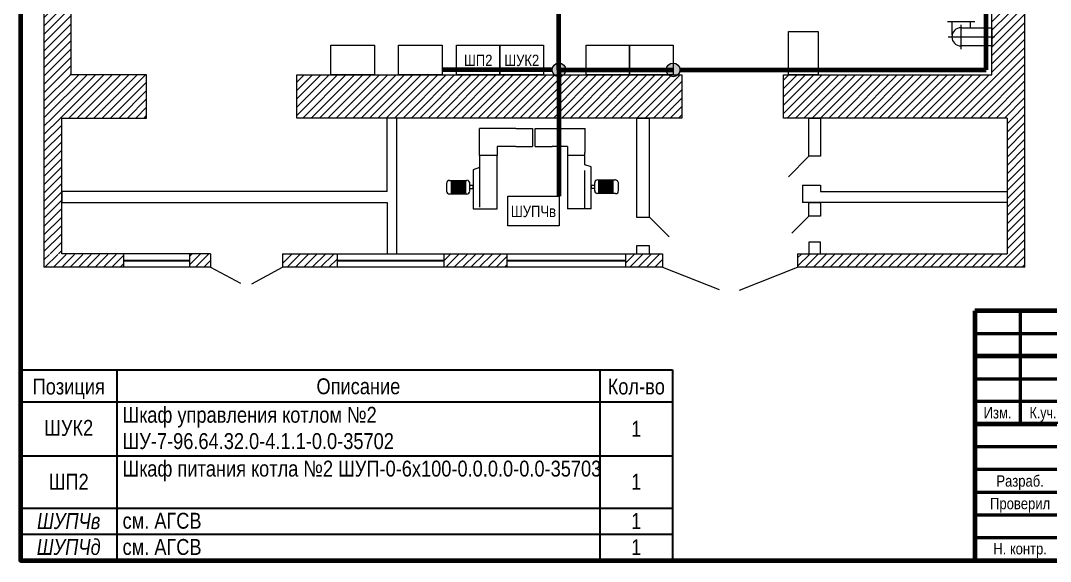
# Model space of a CAD drawing. Header units: millimetres. Extents: x -6000 to 26000, y -6000 to 26000.
# Drawn here: x 20 to 246.7, y -607.5 to -488.4 of the extents above; entities that cross this region are included whole.
import ezdxf

# ---------------------------------------------------------------- set-up
doc = ezdxf.new("R2010")
doc.units = ezdxf.units.MM
doc.header["$MEASUREMENT"] = 0
doc.linetypes.add('Штрихпунктирная (_2)', pattern=[3000, 1500, -750, 0, -750])
for name, color, linetype, lineweight in [('0_Ном._пера__1', 7, 'Continuous', 15), ('0_Ном._пера__10', 134, 'Continuous', 15), ('0_Ном._пера__21', 7, 'Continuous', 30), ('0_Ном._пера__241', 7, 'Continuous', 50), ('0_Ном._пера__246', 7, 'Continuous', 100), ('0_Ном._пера__5', 5, 'Continuous', 0), ('2D - Общий_Ном._пера__1', 7, 'Continuous', 15), ('2D - Общий_Ном._пера__21', 7, 'Continuous', 30), ('2D - Общий_Ном._пера__246', 7, 'Continuous', 100), ('Аннотация - Текст_Ном._пера__1', 7, 'Continuous', 15)]:
    doc.layers.add(name, color=color, linetype=linetype, lineweight=lineweight)
doc.layers.add('0_Ном._пера__17', color=7, linetype='Continuous', lineweight=15, true_color=0xcaca00)
doc.layers.add('2D - Общий', color=7, linetype='Continuous')
doc.styles.add('СГЕНЕРИР_СТИЛЬ_1', font='')
doc.styles.add('СГЕНЕРИР_СТИЛЬ_3', font='')
doc.styles.get('СГЕНЕРИР_СТИЛЬ_1').set_extended_font_data('Arial Narrow')
doc.styles.get('СГЕНЕРИР_СТИЛЬ_3').set_extended_font_data('Arial Narrow', italic=True)
pattern_1 = [(45, (0, 0), (-0.9192388, 0.9192388), [])]

# ---------------------------------------------------------------- blocks, each defined once
blk = doc.blocks.new('Линия_10', base_point=(163.62, -499.27))
at = {"layer": '2D - Общий', "linetype": 'Continuous', "lineweight": 0, "true_color": 0x000000}
blk.add_hatch(color=18, dxfattribs=at).paths.add_polyline_path([(162.12, -499.27), (162.23, -499.85), (162.56, -500.33), (163.05, -500.66), (163.62, -500.77), (164.19, -500.66), (164.68, -500.33), (165.01, -499.85), (165.12, -499.27), (165.01, -498.7), (164.68, -498.21), (164.19, -497.89), (163.62, -497.77), (163.05, -497.89), (162.56, -498.21), (162.23, -498.7)])
at = {"layer": '2D - Общий_Ном._пера__1', "color": 7, "linetype": 'Continuous', "lineweight": 15}
blk.add_circle((163.62, -499.27), 1.5, dxfattribs=at)
at = {"layer": '2D - Общий_Ном._пера__246', "color": 7, "linetype": 'Continuous', "lineweight": 100}
blk.add_line((165.12, -499.27), (232.55, -499.27), dxfattribs=at)
blk = doc.blocks.new('Линия_13', base_point=(138.5, -499.27))
at = {"layer": '2D - Общий', "linetype": 'Continuous', "lineweight": 0, "true_color": 0x000000}
blk.add_hatch(color=18, dxfattribs=at).paths.add_polyline_path([(137, -499.27), (137.12, -499.85), (137.44, -500.33), (137.93, -500.66), (138.5, -500.77), (139.08, -500.66), (139.56, -500.33), (139.89, -499.85), (140, -499.27), (139.89, -498.7), (139.56, -498.21), (139.08, -497.89), (138.5, -497.77), (137.93, -497.89), (137.44, -498.21), (137.12, -498.7)])
at = {"layer": '2D - Общий_Ном._пера__1', "color": 7, "linetype": 'Continuous', "lineweight": 15}
blk.add_circle((138.5, -499.27), 1.5, dxfattribs=at)
at = {"layer": '2D - Общий_Ном._пера__246', "color": 7, "linetype": 'Continuous', "lineweight": 100}
blk.add_line((137, -499.27), (112.78, -499.27), dxfattribs=at)

msp = doc.modelspace()

# ---------------------------------------------------------------- hatches: boundary and pattern name
at = {"layer": '0_Ном._пера__17', "linetype": 'Continuous', "lineweight": 15, "true_color": 0xcaca00}
h = msp.add_hatch(dxfattribs=at)
h.set_pattern_fill('Кирпич_обыкновенный', color=52, style=0, pattern_type=2)
h.set_pattern_definition(pattern_1)
h.paths.add_polyline_path([(31.15, -500.37), (25.15, -500.37), (25.15, -336.24), (31.15, -336.24)])
h = msp.add_hatch(dxfattribs=at)
h.set_pattern_fill('Кирпич_обыкновенный', color=52, style=0, pattern_type=2)
h.set_pattern_definition(pattern_1)
h.paths.add_polyline_path([(241.06, -500.37), (233.8, -500.37), (233.8, -402.62), (241.06, -402.62)])
h = msp.add_hatch(dxfattribs=at)
h.set_pattern_fill('Кирпич_обыкновенный', color=52, style=0, pattern_type=2)
h.set_pattern_definition(pattern_1)
h.paths.add_polyline_path([(47.71, -509.88), (25.15, -509.88), (25.15, -500.37), (47.71, -500.37)])
h = msp.add_hatch(dxfattribs=at)
h.set_pattern_fill('Кирпич_обыкновенный', color=52, style=0, pattern_type=2)
h.set_pattern_definition(pattern_1)
h.paths.add_polyline_path([(165.52, -509.88), (80.81, -509.88), (80.81, -500.37), (165.52, -500.37)])
h = msp.add_hatch(dxfattribs=at)
h.set_pattern_fill('Кирпич_обыкновенный', color=52, style=0, pattern_type=2)
h.set_pattern_definition(pattern_1)
h.paths.add_polyline_path([(187.91, -500.37), (241.06, -500.37), (241.06, -509.88), (187.91, -509.88)])
h = msp.add_hatch(dxfattribs=at)
h.set_pattern_fill('Кирпич_обыкновенный', color=52, style=0, pattern_type=2)
h.set_pattern_definition(pattern_1)
h.paths.add_polyline_path([(29.07, -539.77), (25.15, -539.77), (25.15, -509.88), (29.07, -509.88)])
h = msp.add_hatch(dxfattribs=at)
h.set_pattern_fill('Кирпич_обыкновенный', color=52, style=0, pattern_type=2)
h.set_pattern_definition(pattern_1)
h.paths.add_polyline_path([(241.06, -542.72), (237.14, -542.72), (237.14, -509.88), (241.06, -509.88)])
h = msp.add_hatch(dxfattribs=at)
h.set_pattern_fill('Кирпич_обыкновенный', color=52, style=0, pattern_type=2)
h.set_pattern_definition(pattern_1)
h.paths.add_polyline_path([(42.64, -542.72), (25.15, -542.72), (25.15, -539.91), (42.64, -539.91)])
h = msp.add_hatch(dxfattribs=at)
h.set_pattern_fill('Кирпич_обыкновенный', color=52, style=0, pattern_type=2)
h.set_pattern_definition(pattern_1)
h.paths.add_polyline_path([(61.8, -542.72), (57.17, -542.72), (57.17, -539.77), (61.8, -539.77)])
h = msp.add_hatch(dxfattribs=at)
h.set_pattern_fill('Кирпич_обыкновенный', color=52, style=0, pattern_type=2)
h.set_pattern_definition(pattern_1)
h.paths.add_polyline_path([(89.67, -542.72), (77.67, -542.72), (77.67, -539.77), (89.67, -539.77)])
h = msp.add_hatch(dxfattribs=at)
h.set_pattern_fill('Кирпич_обыкновенный', color=52, style=0, pattern_type=2)
h.set_pattern_definition(pattern_1)
h.paths.add_polyline_path([(127.04, -542.72), (113.17, -542.72), (113.17, -539.77), (127.04, -539.77)])
h = msp.add_hatch(dxfattribs=at)
h.set_pattern_fill('Кирпич_обыкновенный', color=52, style=0, pattern_type=2)
h.set_pattern_definition(pattern_1)
h.paths.add_polyline_path([(161.3, -542.72), (153.14, -542.72), (153.14, -539.77), (161.3, -539.77)])
h = msp.add_hatch(dxfattribs=at)
h.set_pattern_fill('Кирпич_обыкновенный', color=52, style=0, pattern_type=2)
h.set_pattern_definition(pattern_1)
h.paths.add_polyline_path([(191.03, -542.72), (237.14, -542.72), (237.14, -539.77), (191.03, -539.77)])

# ---------------------------------------------------------------- linework, layer by layer
at = {"layer": '0_Ном._пера__1', "color": 7, "linetype": 'Continuous', "lineweight": 15}
for p, q in [((25.15, -336.24), (25.15, -542.72)), ((233.8, -500.37), (233.8, -402.62)), ((241.06, -542.72), (241.06, -402.65)), ((31.15, -500.37), (31.15, -407.91)), ((189.03, -490.79), (195.58, -490.79)), ((189.03, -500.37), (189.03, -490.79)), ((195.58, -490.79), (195.58, -500.37)), ((226.98, -490), (233.8, -490)), ((233.8, -490), (233.8, -494)), ((88.32, -500.37), (88.32, -493.82)), ((88.32, -493.82), (97.9, -493.82)), ((97.9, -493.82), (97.9, -500.37)), ((103.2, -500.37), (103.2, -493.82)), ((103.2, -493.82), (112.78, -493.82)), ((112.78, -493.82), (112.78, -500.37)), ((115.93, -500.37), (115.93, -493.82)), ((115.93, -493.82), (125.51, -493.82)), ((125.51, -500.37), (125.51, -493.82)), ((125.51, -493.82), (135.09, -493.82)), ((125.51, -493.82), (125.51, -500.37)), ((135.09, -493.82), (135.09, -500.37)), ((144.46, -500.37), (144.46, -493.82)), ((144.46, -493.82), (154.04, -493.82)), ((154.04, -500.37), (154.04, -493.82)), ((154.04, -493.82), (163.62, -493.82)), ((154.04, -493.82), (154.04, -500.37)), ((163.62, -493.82), (163.62, -500.37)), ((233.8, -494), (226.98, -494)), ((47.71, -500.37), (31.15, -500.37)), ((47.71, -509.88), (47.71, -500.37)), ((80.81, -509.88), (80.81, -500.37)), ((80.81, -500.37), (165.52, -500.37)), ((97.9, -500.37), (88.32, -500.37)), ((112.78, -500.37), (103.2, -500.37)), ((125.51, -500.37), (115.93, -500.37)), ((135.09, -500.37), (125.51, -500.37)), ((154.04, -500.37), (144.46, -500.37)), ((163.62, -500.37), (154.04, -500.37)), ((165.52, -500.37), (165.52, -509.88)), ((187.91, -500.37), (233.8, -500.37)), ((187.91, -509.88), (187.91, -500.37)), ((195.58, -500.37), (189.03, -500.37)), ((29.07, -539.77), (29.07, -509.88)), ((29.07, -509.88), (47.71, -509.88)), ((165.52, -509.88), (80.81, -509.88)), ((102.83, -509.88), (100.72, -509.88)), ((100.72, -526.03), (100.72, -509.88)), ((102.83, -539.77), (102.83, -509.88)), ((155.6, -509.88), (158.45, -509.88)), ((158.45, -509.88), (155.6, -509.88)), ((155.6, -509.88), (155.6, -531.73)), ((158.45, -531.73), (158.45, -509.88)), ((237.14, -509.88), (187.91, -509.88)), ((193.5, -509.88), (196.04, -509.88)), ((193.5, -518.29), (193.5, -509.88)), ((196.04, -509.88), (196.04, -518.29)), ((237.14, -509.88), (237.14, -539.77)), ((193.5, -518.29), (188.99, -522.8)), ((196.04, -518.29), (193.5, -518.29)), ((192.08, -524.62), (196.04, -524.62)), ((192.08, -524.62), (192.08, -528.45)), ((196.04, -524.62), (196.04, -526.03)), ((237.14, -524.62), (237.14, -528.45)), ((100.72, -526.03), (29.07, -526.03)), ((29.07, -526.03), (29.07, -528.45)), ((127.22, -533.63), (127.22, -527.08)), ((127.22, -527.08), (138.53, -527.08)), ((138.53, -527.08), (138.53, -533.63)), ((196.04, -526.03), (237.14, -526.03)), ((29.07, -528.45), (100.72, -528.45)), ((100.72, -528.45), (100.72, -539.77)), ((237.14, -528.45), (192.08, -528.45)), ((193.5, -528.45), (196.04, -528.45)), ((193.5, -531.51), (193.5, -528.45)), ((196.04, -528.45), (196.04, -531.51)), ((155.6, -531.73), (158.45, -531.73)), ((158.45, -531.73), (162.78, -536.06)), ((193.5, -531.51), (189.76, -535.24)), ((196.04, -531.51), (193.5, -531.51)), ((138.53, -533.63), (127.22, -533.63)), ((158.45, -537.99), (155.6, -537.99)), ((155.6, -537.99), (155.6, -539.77)), ((158.45, -539.77), (158.45, -537.99)), ((196.04, -537.23), (193.5, -537.23)), ((193.5, -537.23), (193.5, -539.77)), ((196.04, -539.77), (196.04, -537.23)), ((61.8, -539.77), (29.07, -539.77)), ((42.64, -539.77), (42.64, -542.72)), ((57.17, -539.77), (57.17, -542.72)), ((61.8, -539.77), (61.8, -542.72)), ((77.67, -539.77), (161.3, -539.77)), ((77.67, -539.77), (77.67, -542.72)), ((89.67, -539.77), (89.67, -542.72)), ((100.72, -539.77), (102.83, -539.77)), ((113.17, -539.77), (113.17, -542.72)), ((127.04, -539.77), (127.04, -542.72)), ((153.14, -539.77), (153.14, -542.72)), ((155.6, -539.77), (158.45, -539.77)), ((161.3, -539.77), (161.3, -542.72)), ((191.03, -539.77), (191.03, -542.72)), ((191.03, -539.77), (237.14, -539.77)), ((193.5, -539.77), (196.04, -539.77)), ((61.8, -542.72), (25.15, -542.72)), ((61.8, -542.72), (68.38, -546.26)), ((70.91, -546.35), (77.67, -542.72)), ((161.3, -542.72), (77.67, -542.72)), ((161.3, -542.72), (173.76, -547.62)), ((178.22, -547.76), (191.03, -542.72)), ((241.06, -542.72), (191.03, -542.72))]:
    msp.add_line(p, q, dxfattribs=at)
at = {"layer": '0_Ном._пера__1', "color": 7, "linetype": 'Штрихпунктирная (_2)', "lineweight": 15}
for p, q in [((226.98, -489.35), (226.98, -494.71)), ((224.19, -492), (234.33, -492))]:
    msp.add_line(p, q, dxfattribs=at)
at = {"layer": '0_Ном._пера__1', "color": 7, "linetype": 'Continuous', "lineweight": 15}
msp.add_arc((226.98, -492), 2, 90, 270, dxfattribs=at)
at = {"layer": '0_Ном._пера__10', "color": 134, "linetype": 'Continuous', "lineweight": 15}
for p, q in [((121.01, -518.1), (121.01, -512.19)), ((129.04, -512.19), (121.01, -512.19)), ((129.04, -512.19), (132.69, -512.19)), ((132.69, -512.19), (132.69, -516.16)), ((133.23, -512.19), (136.97, -512.19)), ((133.23, -516.16), (133.23, -512.19)), ((136.97, -512.19), (144.24, -512.19)), ((144.2, -512.19), (144.2, -516.16)), ((124.86, -516.16), (124.86, -518.1)), ((129.04, -516.16), (124.86, -516.16)), ((129.04, -516.16), (132.69, -516.16)), ((133.23, -516.16), (136.97, -516.16)), ((140.35, -516.16), (136.97, -516.16)), ((140.35, -516.16), (140.35, -529.9)), ((144.2, -516.16), (144.2, -517.47)), ((124.86, -518.1), (121.01, -518.1)), ((121.01, -518.1), (121.01, -520.8)), ((124.86, -518.1), (121.01, -518.1)), ((124.86, -529.9), (124.86, -518.1)), ((144.2, -518.1), (140.35, -518.1)), ((144.2, -520.17), (144.2, -517.47)), ((121.01, -520.8), (119.64, -521.25)), ((119.64, -521.25), (119.64, -529.9)), ((121.01, -520.8), (121.01, -529.5)), ((145.56, -520.62), (144.2, -520.17)), ((145.56, -529.9), (145.56, -520.62)), ((114.41, -523.59), (118.24, -523.59)), ((114.75, -523.59), (114.75, -526.6)), ((117.95, -523.59), (117.95, -526.6)), ((144.2, -529.9), (144.2, -521.4)), ((147.02, -523.47), (150.77, -523.47)), ((147.26, -526.48), (147.26, -523.47)), ((150.45, -526.48), (150.45, -523.47)), ((113.75, -524.26), (113.75, -525.94)), ((114.75, -523.85), (117.95, -523.85)), ((114.75, -524.12), (117.95, -524.12)), ((114.75, -524.39), (117.95, -524.39)), ((114.75, -524.66), (117.95, -524.66)), ((114.75, -524.92), (117.95, -524.92)), ((114.75, -525.19), (117.95, -525.19)), ((114.75, -525.46), (117.95, -525.46)), ((114.75, -525.73), (117.95, -525.73)), ((118.85, -525.91), (118.85, -524.11)), ((119.64, -524.72), (118.85, -524.72)), ((118.85, -525.36), (119.64, -525.36)), ((119.64, -525.36), (119.64, -524.72)), ((146.35, -524.71), (145.56, -524.71)), ((145.56, -524.71), (145.56, -525.35)), ((145.56, -525.35), (146.35, -525.35)), ((146.35, -524.16), (146.35, -525.96)), ((150.45, -523.8), (147.26, -523.8)), ((150.45, -524.07), (147.26, -524.07)), ((150.45, -524.34), (147.26, -524.34)), ((150.45, -524.61), (147.26, -524.61)), ((150.45, -524.88), (147.26, -524.88)), ((150.45, -525.14), (147.26, -525.14)), ((150.45, -525.41), (147.26, -525.41)), ((150.45, -525.68), (147.26, -525.68)), ((151.59, -525.85), (151.59, -524.29)), ((118.19, -526.6), (114.43, -526.6)), ((114.75, -526), (117.95, -526)), ((114.75, -526.26), (117.95, -526.26)), ((150.96, -526.48), (146.96, -526.48)), ((150.45, -525.95), (147.26, -525.95)), ((150.45, -526.22), (147.26, -526.22)), ((119.64, -529.9), (124.86, -529.9)), ((145.56, -529.9), (140.35, -529.9))]:
    msp.add_line(p, q, dxfattribs=at)
for centre, radius, start, end in [((114.41, -524.26), 0.662, 90, 180), ((118.28, -524.16), 0.574, 356.364, 93.2526), ((147.02, -524.13), 0.662, 89.9914, 180.0086), ((150.81, -524.25), 0.787, 357.4096, 92.5904), ((151.02, -525.91), 0.574, 263.8053, 6.1947), ((114.41, -525.94), 0.662, 180, 269.9914), ((118.19, -525.94), 0.662, 269.9914, 0.0086), ((146.93, -525.91), 0.574, 176.364, 273.2526)]:
    msp.add_arc(centre, radius, start, end, dxfattribs=at)
at = {"layer": '0_Ном._пера__21', "color": 7, "linetype": 'Continuous', "lineweight": 30}
for p, q in [((42.64, -541.22), (57.17, -541.22)), ((89.67, -541.22), (113.17, -541.22)), ((127.04, -541.22), (153.14, -541.22))]:
    msp.add_line(p, q, dxfattribs=at)
at = {"layer": '0_Ном._пера__241', "color": 7, "linetype": 'Continuous', "lineweight": 50}
for p, q in [((240, -552.29), (240, -577.29)), ((230, -557.29), (295, -557.29)), ((230, -567.29), (295, -567.29)), ((295, -572.29), (230, -572.29)), ((295, -582.29), (230, -582.29)), ((295, -587.29), (230, -587.29)), ((295, -592.29), (230, -592.29)), ((295, -597.29), (230, -597.29)), ((295, -602.29), (230, -602.29))]:
    msp.add_line(p, q, dxfattribs=at)
at = {"layer": '0_Ном._пера__246', "color": 7, "linetype": 'Continuous', "lineweight": 100}
for p, q in [((415, -552.29), (230, -552.29)), ((230, -552.29), (230, -607.29)), ((415, -562.29), (230, -562.29)), ((415, -577.29), (230, -577.29))]:
    msp.add_line(p, q, dxfattribs=at)
at = {"layer": '0_Ном._пера__246', "color": 7, "linetype": 'Continuous', "lineweight": 100, "flags": 128}
msp.add_lwpolyline([(415, -607.29), (415, -320.29), (20, -320.29), (20, -607.29)], close=True, dxfattribs=at)
at = {"layer": '0_Ном._пера__5', "color": 5, "linetype": 'Continuous', "lineweight": 0}
for p, q in [((230.03, -488.68), (224.05, -488.68)), ((224.98, -488.68), (224.98, -491.58)), ((228.98, -488.68), (228.98, -490))]:
    msp.add_line(p, q, dxfattribs=at)
at = {"layer": '2D - Общий_Ном._пера__21', "color": 7, "linetype": 'Continuous', "lineweight": 30}
for p, q in [((20, -565.28), (20, -607.29)), ((20, -565.28), (163.51, -565.28)), ((41.17, -565.28), (41.17, -607.29)), ((147.53, -565.28), (147.53, -607.49)), ((163.51, -565.28), (163.51, -607.29)), ((20, -572.38), (163.51, -572.38)), ((20, -584.23), (163.51, -584.23)), ((20, -595.76), (163.51, -595.76)), ((20, -601.52), (163.51, -601.52)), ((20, -607.29), (163.51, -607.29))]:
    msp.add_line(p, q, dxfattribs=at)
at = {"layer": '2D - Общий_Ном._пера__246', "color": 7, "linetype": 'Continuous', "lineweight": 100}
for p, q in [((232.55, -499.27), (232.55, -402.56)), ((138.5, -499.27), (138.5, -485.82)), ((138.5, -499.27), (138.5, -527.08)), ((138.5, -499.27), (163.62, -499.27))]:
    msp.add_line(p, q, dxfattribs=at)

# ---------------------------------------------------------------- block references
at = {"layer": '2D - Общий', "color": 7, "linetype": 'Continuous', "lineweight": 100}
for name, p in [('Линия_13', (138.5, -499.27)), ('Линия_10', (163.62, -499.27))]:
    msp.add_blockref(name, p, dxfattribs=at)

# ---------------------------------------------------------------- texts
at = {"layer": '0_Ном._пера__1', "color": 7, "linetype": 'Continuous', "lineweight": 15, "char_height": 2.5, "attachment_point": 5, "style": 'СГЕНЕРИР_СТИЛЬ_1'}
for s, insert in [('\\A1;{\\pqc;\\fArial Narrow|b0|i0|c204|p34;Изм.}', (235.04, -574.78)), ('\\A1;{\\W0.950000x;\\pqc;\\fArial Narrow|b0|i0|c204|p34;К.уч.}', (245.04, -575.12))]:
    msp.add_mtext(s, dxfattribs=dict(at, insert=insert))
at = {"layer": 'Аннотация - Текст_Ном._пера__1', "color": 7, "linetype": 'Continuous', "lineweight": 15}
for s, insert, char_height, attachment_point, style in [('\\A1;{\\pqc;\\fArial Narrow|b0|i0|c204|p34;ШП\\fArial Narrow|b0|i0|c204|p34;2}', (120.72, -495.93), 2.5, 2, 'СГЕНЕРИР_СТИЛЬ_1'), ('\\A1;{\\pqc;\\fArial Narrow|b0|i0|c204|p34;ШУК\\fArial Narrow|b0|i0|c204|p34;2}', (130.3, -495.93), 2.5, 2, 'СГЕНЕРИР_СТИЛЬ_1'), ('\\A1;{\\pqc;\\fArial Narrow|b0|i0|c204|p34;ШУПЧв}', (132.88, -529.19), 2.5, 2, 'СГЕНЕРИР_СТИЛЬ_1'), ('\\A1;{\\pqc;\\fArial Narrow|b0|i0|c204|p34;Позиция}', (30.59, -567.24), 3.5, 2, 'СГЕНЕРИР_СТИЛЬ_1'), ('\\A1;{\\pqc;\\fArial Narrow|b0|i0|c204|p34;Описание}', (94.35, -567.18), 3.5, 2, 'СГЕНЕРИР_СТИЛЬ_1'), ('\\A1;{\\pqc;\\fArial Narrow|b0|i0|c204|p34;Кол\\fArial Narrow|b0|i0|c204|p34;-во}', (155.52, -567.23), 3.5, 2, 'СГЕНЕРИР_СТИЛЬ_1'), ('\\A1;{\\pqc;\\fArial Narrow|b0|i0|c204|p34;ШУК\\fArial Narrow|b0|i0|c204|p34;2}', (30.59, -576.34), 3.5, 2, 'СГЕНЕРИР_СТИЛЬ_1'), ('\\A1;{\\pqc;\\fArial Narrow|b0|i0|c204|p34;1}', (155.52, -576.54), 3.5, 2, 'СГЕНЕРИР_СТИЛЬ_1'), ('\\A1;{\\pqc;\\fArial Narrow|b0|i0|c204|p34;ШП\\fArial Narrow|b0|i0|c204|p34;2}', (30.59, -588.19), 3.5, 2, 'СГЕНЕРИР_СТИЛЬ_1'), ('\\A1;{\\pqc;\\fArial Narrow|b0|i0|c204|p34;1}', (155.52, -588.19), 3.5, 2, 'СГЕНЕРИР_СТИЛЬ_1'), ('\\A1;{\\pqc;\\fArial Narrow|b0|i0|c204|p34;Разраб.}', (240, -588.53), 2.5, 2, 'СГЕНЕРИР_СТИЛЬ_1'), ('\\A1;{\\pqc;\\fArial Narrow|b0|i0|c204|p34;Проверил}', (240, -593.5), 2.5, 2, 'СГЕНЕРИР_СТИЛЬ_1'), ('\\A1;{\\pqc;\\fArial Narrow|b0|i1|c204|p34;ШУПЧв}', (30.59, -596.85), 3.5, 2, 'СГЕНЕРИР_СТИЛЬ_3'), ('\\A1;{\\pql;\\fArial Narrow|b0|i0|c204|p34;см. АГСВ}', (42.45, -596.79), 3.5, 1, 'СГЕНЕРИР_СТИЛЬ_1'), ('\\A1;{\\pqc;\\fArial Narrow|b0|i0|c204|p34;1}', (155.52, -596.84), 3.5, 2, 'СГЕНЕРИР_СТИЛЬ_1'), ('\\A1;{\\pqc;\\fArial Narrow|b0|i1|c204|p34;ШУПЧ\\fArial Narrow|b0|i1|c204|p34;д}', (30.59, -602.56), 3.5, 2, 'СГЕНЕРИР_СТИЛЬ_3'), ('\\A1;{\\pql;\\fArial Narrow|b0|i0|c204|p34;см. АГСВ}', (42.45, -602.56), 3.5, 1, 'СГЕНЕРИР_СТИЛЬ_1'), ('\\A1;{\\pqc;\\fArial Narrow|b0|i0|c204|p34;1}', (155.52, -602.6), 3.5, 2, 'СГЕНЕРИР_СТИЛЬ_1'), ('\\A1;{\\pqc;\\fArial Narrow|b0|i0|c204|p34;Н. контр.}', (240, -603.45), 2.5, 2, 'СГЕНЕРИР_СТИЛЬ_1')]:
    msp.add_mtext(s, dxfattribs=dict(at, insert=insert, char_height=char_height, attachment_point=attachment_point, style=style))
at = {"layer": 'Аннотация - Текст_Ном._пера__1', "color": 7, "linetype": 'Continuous', "lineweight": 15, "char_height": 3.5, "width": 105.0818, "attachment_point": 1, "style": 'СГЕНЕРИР_СТИЛЬ_1'}
for s, insert, line_spacing_factor in [('\\A1;{\\pql;\\fArial Narrow|b0|i0|c204|p34;Шкаф управления котлом №\\fArial Narrow|b0|i0|c204|p34;2\\fArial Narrow|b0|i0|c204|p34; ШУ-7-96.64.32.0-4.1.1-0.0-35702}', (42.45, -573.46), 0.992811), ('\\A1;{\\pql;\\fArial Narrow|b0|i0|c204|p34;Шкаф питания котла №\\fArial Narrow|b0|i0|c204|p34;2\\fArial Narrow|b0|i0|c204|p34; ШУП-0-6х100-0.0.0.0-0.0-35703}', (42.45, -585.31), 4)]:
    msp.add_mtext(s, dxfattribs=dict(at, insert=insert, line_spacing_factor=line_spacing_factor))

doc.saveas('drawing.dxf')
